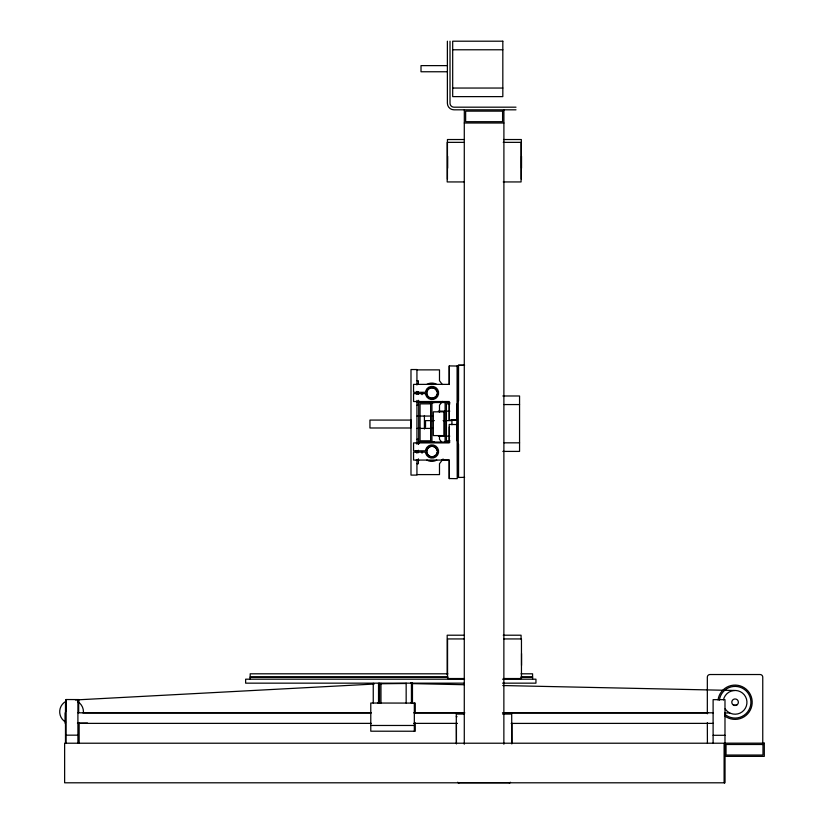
<?xml version="1.0" encoding="UTF-8"?>
<svg xmlns="http://www.w3.org/2000/svg" width="824" height="824" viewBox="0 0 824 824"><rect width="100%" height="100%" fill="white"/><g stroke="black" fill="none" stroke-linecap="round" stroke-linejoin="round"><path stroke-width="1.24" d="M442.354 401.391L439.491 405.202L439.491 412.443M443.065 458.978L439.491 463.737L439.491 474.593L417.057 474.593M75.437 699.957L374.127 684.044M379.256 683.766L406.232 683.487M77.435 723.142L87.519 723.07M724.564 713.018L729.714 712.935M452.685 49.78L502.825 49.78M447.514 65.621L421.012 65.621L421.012 71.76L447.514 71.76M452.685 88.044L502.825 88.044M515.999 107.182L453.973 107.182A3.955 3.955 0 0 1 450.017 103.227L450.017 41.2M515.999 109.819L453.973 109.819A6.602 6.602 0 0 1 447.381 103.227L447.381 41.2M464.283 744.216L464.283 123.003L503.907 123.013M464.005 139.534L447.442 139.534L447.442 179.117M503.505 139.534L521.345 139.534L521.345 179.117M463.747 142.356L447.185 142.356L447.185 181.939L463.747 181.939M503.237 142.356L521.077 142.356L521.077 181.939L503.237 181.939M464.612 365.187L458.556 365.197L458.556 400.886M464.231 365.3L458.288 365.3L458.288 477.467L464.612 477.353M457.227 366.031L449.183 365.908L449.183 384.375L413.555 384.375L413.555 392.296L425.514 392.296L425.648 391.246A6.602 6.602 0 0 1 435.814 387.548A6.602 6.602 0 0 1 435.814 398.363A6.602 6.602 0 0 1 425.648 394.665L425.514 393.614L413.555 393.614L413.555 401.535L449.183 401.535L449.183 420.003L457.093 420.003L457.093 365.908M417.057 369.873L439.491 369.873L439.491 380.739L442.354 384.54M417.057 380.739L418.376 380.739L418.376 384.406M416.079 392.42L418.468 392.42M416.079 393.738L418.468 393.738M502.846 395.983L519.563 395.983L519.563 451.408L502.846 451.408M416.223 401.659L418.767 401.659M418.705 402.524L449.894 402.524M449.935 403.842L446.423 403.842L446.423 440.788L449.935 440.788M504.134 404.563L519.563 404.563M417.057 405.202L418.376 405.202L418.376 400.31M438.368 411.135L449.791 411.135M417.057 416.058L433.259 416.058M451.573 420.127L457.227 420.127M434.33 420.621L425.534 420.621L425.534 427.213M443.127 420.621L451.923 420.621L451.923 424.772M457.227 424.566L449.183 424.442L449.183 442.91L413.555 442.91L413.555 450.831L425.514 450.831L425.648 449.78A6.602 6.602 0 0 1 435.814 446.083A6.602 6.602 0 0 1 435.814 456.898A6.602 6.602 0 0 1 425.648 453.2L425.514 452.149L413.555 452.149L413.555 460.07L449.183 460.07L449.183 478.538L457.227 478.662L457.093 424.442M417.057 428.408L433.259 428.408M438.368 436.123L449.791 436.123M417.057 439.264L418.376 439.264L418.376 444.167M418.705 442.055L449.348 442.055M418.736 442.127L431.941 442.127L431.941 402.534M449.894 442.107L445.104 442.107L445.104 402.524M504.134 442.828L519.563 442.828M416.223 443.034L418.767 443.034M416.079 450.955L418.468 450.955M416.079 452.273L418.468 452.273M416.223 460.194L418.767 460.194M441.674 460.194L449.307 460.194L449.307 478.662M417.057 463.737L418.376 463.737L418.376 458.844M463.747 635.211L447.185 635.211L447.185 674.804M503.248 635.211L521.077 635.211L521.077 639.084M464.118 638.94L447.556 638.94L447.556 678.533L464.118 678.533M503.618 638.94L521.458 638.94L521.458 678.533L503.618 678.533M447.865 673.805L250.187 673.805L250.187 679.192M521.026 673.805L532.582 673.805L532.582 679.192M250.187 677.101L447.865 677.101M521.026 677.101L532.582 677.101M250.187 677.215L447.865 677.215M521.026 677.215L532.582 677.215M464.551 679.192L245.634 679.192L245.634 683.158L464.015 683.158M502.547 679.192L535.95 679.192L535.95 683.158L502.547 683.158M410.774 682.828L412.464 682.828L412.474 703.088M66.033 743.083L66.033 699.535L78.847 699.576L78.847 703.397M410.774 702.625L412.464 702.625M377.907 702.975L379.586 702.975L379.586 683.178M733.432 705.087A3.296 3.296 0 0 0 738.376 702.233A3.296 3.296 0 0 0 733.432 699.38A3.296 3.296 0 0 0 733.432 705.087L736.728 705.087M66.033 711.493L66.095 699.535M78.043 712.812L371.284 712.812M413.73 712.812L463.891 712.812M502.475 712.812L713.409 712.812M82.843 712.863L370.944 712.863M414.668 712.863L464.829 712.863M503.413 712.863L707.909 712.863M464.067 714.068L456.28 714.068L456.393 743.918M502.63 714.068L511.704 714.068L511.817 743.918M456.28 716.705L457.052 716.705M78.043 723.369L371.284 723.369M413.73 723.369L457.464 723.369M511.127 723.41L713.409 723.369M370.779 725.47L414.328 725.47M66.033 735.163L77.909 735.163M713.11 735.296L724.986 735.296M707.414 743.145L707.332 722.648M412.669 683.621L464.149 684.723M502.764 685.537L734.411 690.481M441.633 442.127L439.491 439.264L439.491 435.649M762.756 743.145L762.756 677.163A2.637 2.637 0 0 0 760.109 674.526L709.969 674.526A2.637 2.637 0 0 0 707.332 677.163L707.332 713.8M724.43 782.8L724.43 743.217L64.633 743.217L64.633 782.8L724.986 782.8L724.986 699.658L713.11 699.658L713.11 743.207M724.296 743.217L724.296 782.8M521.53 156.292L521.53 168.168M521.541 653.545L521.541 665.421M511.858 723.307L511.858 743.526M503.907 109.819L503.866 744.216M464.324 109.819L464.324 123.013M458.556 444.218L458.556 477.364M457.402 421.373L457.402 424.638M456.98 403.842L456.98 440.788M456.434 723.307L456.434 743.526M449.307 366.031L449.307 384.499M449.307 402.885L449.307 420.127M449.307 427.028L449.307 441.808M447.628 156.292L447.628 168.168M424.412 415.502L424.412 429.005M418.705 400.536L418.705 444.043M418.376 391.75L418.376 394.191M418.376 450.275L418.376 452.726M416.934 384.983L416.934 369.533L410.991 369.533L410.991 475.098L416.934 475.098L416.934 459.658M416.934 391.421L416.934 393.996M416.934 400.433L416.934 444.208M416.934 450.646L416.934 453.221M415.265 713.059L415.265 703.088L370.779 703.037L370.779 731.197L415.265 731.238L415.265 722.792M414.328 703.037L414.328 731.197M411.433 683.24L411.433 703.037M406.16 683.24L406.16 703.037M380.966 683.292L380.966 703.088M378.525 683.24L378.525 703.037M373.251 683.24L373.251 703.037M78.847 722.483L78.847 743.124M78.682 703.624L78.682 712.585M78.682 722.782L78.682 743.217M77.909 699.535L77.909 743.083M65.487 703.624L65.487 743.217M65.189 712.812L65.189 723.369M436.895 394.336A5.274 5.274 0 0 1 436.37 395.613M435.525 396.704A5.274 5.274 0 0 1 427.471 395.994A5.274 5.274 0 0 1 429.562 388.186A5.274 5.274 0 0 1 436.895 391.606M436.741 401.546A9.898 9.898 0 0 1 426.853 401.546M422.053 394.686A9.898 9.898 0 0 1 421.898 392.966M426.853 384.396A9.898 9.898 0 0 1 436.741 384.396M436.895 452.87A5.274 5.274 0 0 1 436.37 454.148M435.525 455.239A5.274 5.274 0 0 1 427.471 454.529A5.274 5.274 0 0 1 429.562 446.721A5.274 5.274 0 0 1 436.895 450.141M436.741 460.07A9.898 9.898 0 0 1 426.853 460.07M422.053 453.221A9.898 9.898 0 0 1 421.898 451.501M431.797 441.602A9.898 9.898 0 0 1 434.361 441.942M459.071 782.8A2.637 2.637 0 0 1 457.753 782.45M510.54 782.45A2.637 2.637 0 0 1 509.222 782.8M510.386 782.326A2.637 2.637 0 0 1 509.067 782.687L458.917 782.687A2.637 2.637 0 0 1 457.598 782.326M65.632 722.082A11.876 11.876 0 0 1 65.632 701.512M77.508 701.512A11.876 11.876 0 0 1 83.451 711.792M718.034 699.998A17.16 17.16 0 0 1 740.199 685.877A17.16 17.16 0 0 1 750.262 710.154A17.16 17.16 0 0 1 724.595 715.84M719.383 700.163A15.831 15.831 0 0 1 740.168 687.237A15.831 15.831 0 0 1 748.789 710.154A15.831 15.831 0 0 1 724.636 714.13M723.451 699.906A11.876 11.876 0 0 1 740.436 691.738A11.876 11.876 0 0 1 743.918 710.257A11.876 11.876 0 0 1 725.13 708.836M502.825 41.2L452.685 41.2L452.685 96.624L502.825 96.624L502.825 41.2M502.589 111.137L465.642 111.137L465.642 121.695L502.589 121.695L502.589 111.137M430.622 403.863L420.065 403.863L420.065 440.809L430.622 440.809L430.622 403.863M443.889 411.835L433.331 411.835L433.331 435.587L443.889 435.587L443.889 411.835M410.888 420.075L369.945 420.075L369.945 427.986L410.888 427.986L410.888 420.075M764.301 743.166L724.718 743.166L724.718 756.36L764.301 756.36L764.301 743.166M762.983 744.484L726.037 744.484L726.037 755.041L762.983 755.041L762.983 744.484M429.356 397.529A5.274 5.274 0 0 0 437.389 393.172A5.274 5.274 0 0 0 429.592 388.392A5.274 5.274 0 0 0 429.356 397.529M429.356 456.063A5.274 5.274 0 0 0 437.389 451.696A5.274 5.274 0 0 0 429.592 446.927A5.274 5.274 0 0 0 429.356 456.063"/></g></svg>
